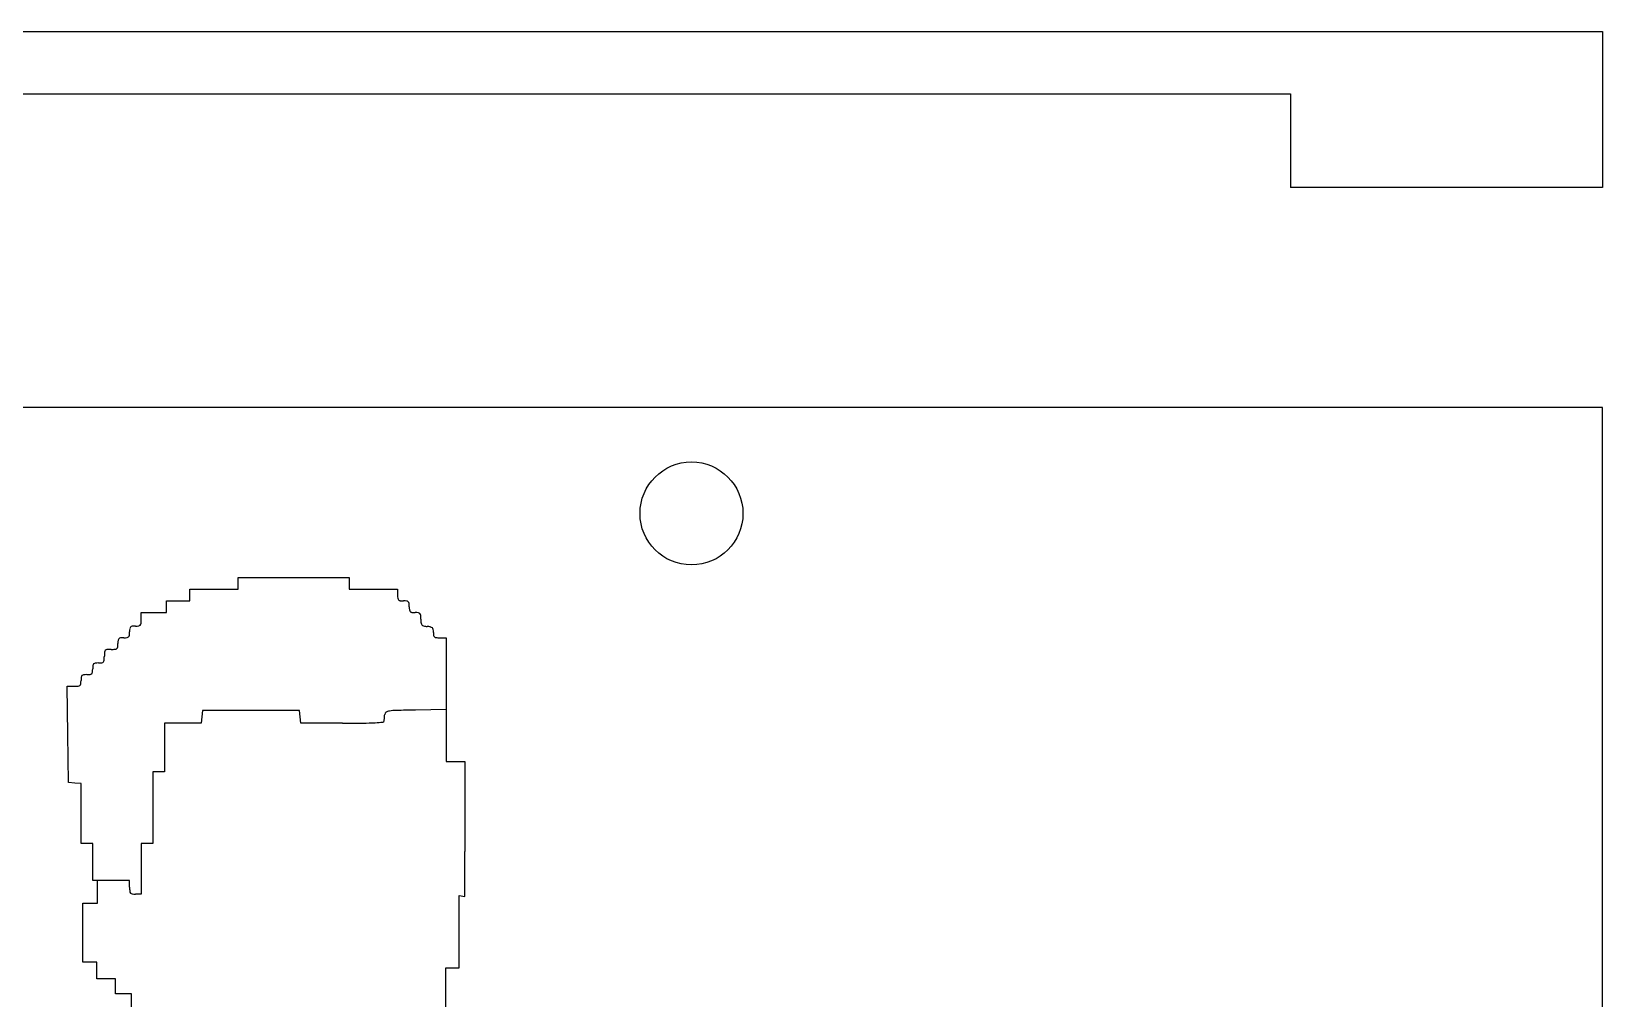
# Model space of a CAD drawing. Header units: millimetres. Extents: x 12 to 181, y 12 to 79.
# Drawn here: x 52.1 to 102.5, y 48.3 to 79.3 of the extents above; entities that cross this region are included whole.
import ezdxf

# ---------------------------------------------------------------- set-up
doc = ezdxf.new("R2010")
doc.units = ezdxf.units.MM
doc.header["$MEASUREMENT"] = 0

msp = doc.modelspace()

# ---------------------------------------------------------------- linework, layer by layer
for p, q in [((12.495, 79.337), (102.495, 79.337)), ((102.495, 79.337), (102.495, 74.337)), ((22.495, 77.337), (92.495, 77.337)), ((92.495, 77.337), (92.495, 74.337)), ((102.495, 74.337), (92.495, 74.337)), ((102.495, 67.288), (12.495, 67.288)), ((102.495, 12.288), (102.495, 67.288)), ((57.215, 61.272), (57.215, 61.459)), ((57.215, 61.459), (57.993, 61.459)), ((57.993, 61.459), (58.771, 61.459)), ((58.771, 61.646), (58.771, 61.832)), ((58.771, 61.832), (60.545, 61.832)), ((58.771, 61.459), (58.771, 61.646)), ((60.545, 61.832), (62.319, 61.832)), ((62.319, 61.832), (62.319, 61.646)), ((62.319, 61.646), (62.319, 61.459)), ((62.319, 61.459), (63.097, 61.459)), ((63.097, 61.459), (63.875, 61.459)), ((63.875, 61.459), (63.875, 61.272)), ((56.468, 60.899), (56.468, 61.085)), ((56.468, 61.085), (56.842, 61.085)), ((56.842, 61.085), (57.215, 61.085)), ((57.215, 61.085), (57.215, 61.272)), ((55.659, 60.494), (55.659, 60.712)), ((55.659, 60.712), (56.064, 60.712)), ((56.064, 60.712), (56.468, 60.712)), ((56.468, 60.712), (56.468, 60.899)), ((65.226, 59.903), (65.431, 59.903)), ((65.431, 59.903), (65.431, 58.753)), ((65.431, 58.753), (65.431, 57.603)), ((53.307, 56.806), (53.289, 58.347)), ((53.289, 58.347), (53.509, 58.347)), ((57.62, 57.569), (57.6, 57.366)), ((59.176, 57.569), (57.62, 57.569)), ((60.732, 57.569), (59.176, 57.569)), ((60.751, 57.366), (60.732, 57.569)), ((65.431, 57.603), (64.451, 57.586)), ((65.431, 57.603), (65.431, 55.936)), ((56.993, 57.164), (56.406, 57.164)), ((56.406, 57.164), (56.406, 56.386)), ((57.581, 57.164), (56.993, 57.164)), ((57.6, 57.366), (57.581, 57.164)), ((60.771, 57.164), (60.751, 57.366)), ((62.105, 57.164), (60.771, 57.164)), ((53.325, 55.266), (53.307, 56.806)), ((56.406, 56.386), (56.406, 55.608)), ((65.431, 55.936), (65.431, 55.936)), ((65.431, 55.936), (66.027, 55.936)), ((66.027, 55.936), (66.027, 53.048)), ((56.219, 55.608), (56.033, 55.608)), ((56.033, 55.608), (56.033, 54.457)), ((56.406, 55.608), (56.219, 55.608)), ((53.527, 55.246), (53.325, 55.266)), ((53.73, 55.227), (53.527, 55.246)), ((53.73, 54.266), (53.73, 55.227)), ((56.033, 54.457), (56.033, 53.305)), ((53.73, 53.305), (53.73, 54.266)), ((53.916, 53.305), (53.73, 53.305)), ((54.103, 53.305), (53.916, 53.305)), ((54.103, 52.714), (54.103, 53.305)), ((55.846, 53.305), (55.659, 53.305)), ((55.659, 53.305), (55.659, 52.496)), ((56.033, 53.305), (55.846, 53.305)), ((66.027, 51.608), (66.027, 53.048)), ((54.103, 52.123), (54.103, 52.714)), ((55.659, 52.496), (55.659, 51.687)), ((54.694, 52.123), (54.103, 52.123)), ((54.263, 51.398), (54.263, 52.123)), ((55.286, 52.123), (54.694, 52.123)), ((55.286, 51.905), (55.286, 52.123)), ((53.783, 50.048), (53.783, 51.398)), ((53.783, 51.398), (54.263, 51.398)), ((55.659, 51.687), (55.472, 51.687)), ((65.847, 49.328), (65.847, 51.638)), ((65.847, 51.638), (65.847, 51.638)), ((65.847, 51.638), (66.027, 51.608)), ((53.783, 49.508), (53.783, 50.048)), ((54.233, 49.508), (53.783, 49.508)), ((54.233, 48.968), (54.233, 49.508)), ((54.233, 49.508), (54.233, 49.508)), ((54.834, 48.968), (54.233, 48.968)), ((54.834, 48.488), (54.834, 48.968)), ((65.427, 48.068), (65.427, 49.328)), ((65.427, 49.328), (65.847, 49.328)), ((55.344, 48.488), (54.834, 48.488)), ((55.344, 47.888), (55.344, 48.488))]:
    msp.add_line(p, q)
msp.add_circle((73.295, 63.888), 1.65)
for centre, radius, start, end in [((64.733, 61.272), 0.858, 180, 187.0389), ((63.967, 61.178), 0.0864, 187.0389, 225), ((63.967, 61.178), 0.0864, 225, 262.9611), ((64.062, 61.943), 0.858, 262.9611, 270), ((64.062, 60.228), 0.858, 82.9611, 90), ((64.156, 60.993), 0.0864, 45, 82.9611), ((64.156, 60.993), 0.0864, 7.0389, 45), ((63.391, 60.899), 0.858, 360, 7.0389), ((54.155, 60.494), 1.504, 355.1068, 360), ((65.106, 60.899), 0.858, 180, 187.0389), ((64.341, 60.804), 0.0864, 187.0389, 225), ((64.341, 60.804), 0.0864, 225, 262.9611), ((64.435, 61.569), 0.858, 262.9611, 270), ((64.435, 59.863), 0.849, 82.6954, 90), ((64.533, 60.626), 0.0793, 41.1191, 82.6953), ((64.52, 60.615), 0.0971, 5.1057, 41.1192), ((63.214, 60.498), 1.408, 360, 5.1058), ((65.852, 60.498), 1.23, 180, 185.8239), ((55.193, 59.995), 0.0864, 277.0389, 315), ((55.193, 59.995), 0.0864, 315, 352.9611), ((54.428, 60.089), 0.858, 352.9611, 0), ((56.143, 60.089), 0.858, 172.9611, 180), ((55.378, 60.184), 0.0864, 135, 172.9611), ((55.378, 60.184), 0.0864, 97.0389, 135), ((55.472, 59.419), 0.858, 90, 97.0389), ((55.472, 61.123), 0.846, 270, 277.3515), ((55.571, 60.361), 0.0785, 277.3515, 319.3987), ((55.555, 60.374), 0.0988, 319.3986, 355.1067), ((64.734, 60.384), 0.106, 185.8239, 220.9144), ((64.728, 60.379), 0.0986, 220.9144, 257.8431), ((64.922, 61.279), 1.02, 257.843, 264.4927), ((64.727, 59.259), 1.011, 78.1112, 84.4927), ((64.912, 60.136), 0.114, 46.3442, 78.1112), ((64.929, 60.153), 0.0899, 8.9949, 46.3442), ((64.476, 60.082), 0.548, 359.1788, 8.9948), ((65.65, 60.065), 0.626, 179.1787, 187.9709), ((65.105, 59.989), 0.0753, 187.9709, 229.7637), ((65.119, 60.006), 0.0982, 229.7636, 264.4809), ((55.993, 59.311), 1.516, 174.989, 180), ((54.57, 59.436), 0.0876, 135, 174.9891), ((54.57, 59.436), 0.0876, 95.0109, 135), ((54.694, 58.013), 1.516, 90, 95.011), ((54.694, 61.033), 1.504, 270, 274.8932), ((54.814, 59.633), 0.0988, 274.8933, 310.6014), ((54.827, 59.618), 0.0785, 310.6013, 352.6485), ((54.066, 59.716), 0.846, 352.6485, 0), ((55.77, 59.716), 0.858, 172.9611, 180), ((55.004, 59.811), 0.0864, 135, 172.9611), ((55.004, 59.811), 0.0864, 97.0389, 135), ((55.099, 59.045), 0.858, 90, 97.0389), ((55.099, 60.76), 0.858, 270, 277.0389), ((65.226, 61.113), 1.21, 264.4808, 270), ((54.961, 58.907), 0.858, 172.9611, 180), ((54.195, 59.001), 0.0864, 135, 172.9611), ((54.195, 59.001), 0.0864, 97.0389, 135), ((54.29, 58.236), 0.858, 90, 97.0389), ((54.29, 59.94), 0.846, 270, 277.3515), ((54.388, 59.178), 0.0785, 277.3515, 319.3987), ((54.373, 59.192), 0.0988, 319.3986, 355.1067), ((52.973, 59.311), 1.504, 355.1068, 360), ((53.645, 58.435), 0.078, 310.2525, 352.6153), ((52.885, 58.533), 0.844, 352.6153, 0), ((54.587, 58.533), 0.858, 172.9611, 180), ((53.822, 58.628), 0.0864, 135, 172.9611), ((53.822, 58.628), 0.0864, 97.0389, 135), ((53.916, 57.863), 0.858, 90, 97.0389), ((53.916, 59.578), 0.858, 270, 277.0389), ((54.011, 58.812), 0.0864, 277.0389, 315), ((54.011, 58.812), 0.0864, 315, 352.9611), ((53.246, 58.907), 0.858, 352.9611, 0), ((53.509, 59.919), 1.572, 270, 274.7553), ((53.631, 58.452), 0.0999, 274.7554, 310.2525), ((44.403, 58.814), 19.108, 355.73, 355.8904), ((63.552, 57.438), 0.0903, 121.6662, 175.8903), ((63.65, 57.278), 0.278, 98.1473, 121.6661), ((63.89, 55.604), 1.969, 91.512, 98.1473), ((65.655, -11.257), 68.853, 91.00175, 91.51191), ((62.105, 122.248), 65.084, 269.99997, 270.58736), ((62.69, 65.236), 8.069, 270.5873, 273.3208), ((62.844, 62.576), 5.405, 273.3208, 275.9659), ((63.401, 57.246), 0.0451, 275.9659, 355.1393), ((56.809, 57.806), 6.661, 355.1393, 355.4712), ((40.054, 59.133), 23.469, 355.4713, 355.6013), ((37.916, 59.298), 25.612, 355.6012, 355.73), ((56.79, 51.905), 1.504, 180, 184.8932), ((55.39, 51.785), 0.0988, 184.8933, 220.6014), ((55.374, 51.772), 0.0785, 220.6013, 262.6485), ((55.472, 52.533), 0.846, 262.6485, 270)]:
    msp.add_arc(centre, radius, start, end)

doc.saveas('drawing.dxf')
